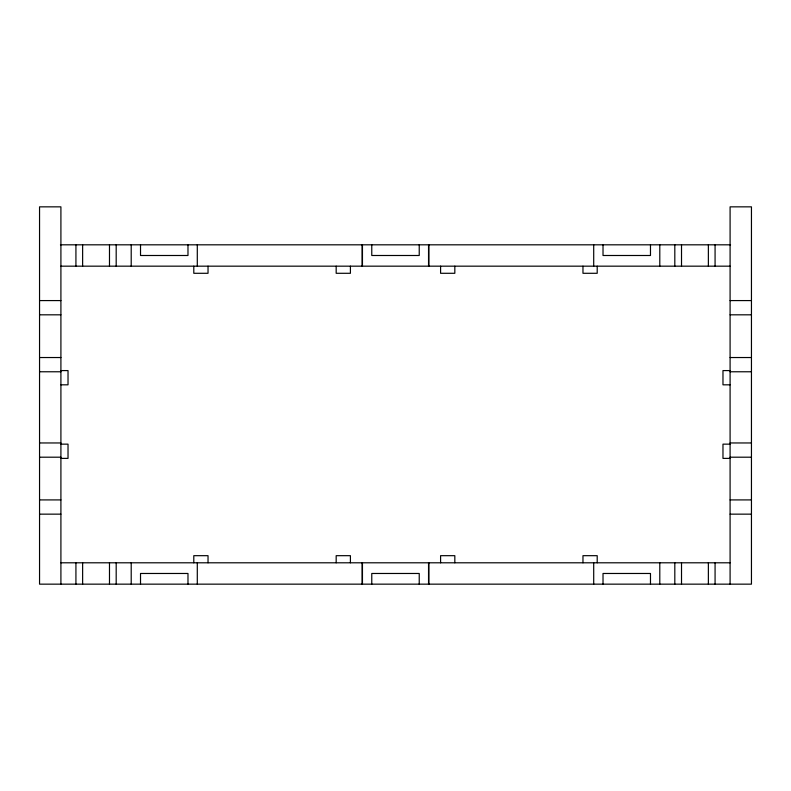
<?xml version="1.0" encoding="UTF-8"?>
<svg xmlns="http://www.w3.org/2000/svg" width="791" height="791" viewBox="0 0 791 791"><rect width="100%" height="100%" fill="white"/><g stroke="black" fill="none" stroke-linecap="round" stroke-linejoin="round"><path stroke-width="1.19" d="M60.452 244.815L730.548 244.815M60.907 266.171L730.093 266.171M39.55 300.58L60.907 300.58M730.093 300.58L751.45 300.58M39.55 314.818L60.907 314.818M730.093 314.818L751.45 314.818M39.55 357.532L60.907 357.532M730.093 357.532L751.45 357.532M60.907 370.584L68.026 370.584L68.026 384.822L60.907 384.822M730.093 370.584L722.974 370.584L722.974 384.822L730.093 384.822M39.55 371.77L60.907 371.77M730.093 371.77L751.45 371.77M39.55 442.96L60.907 442.96M730.093 442.96L751.45 442.96M60.907 444.147L68.026 444.147L68.026 458.385L60.907 458.385M730.093 444.147L722.974 444.147L722.974 458.385L730.093 458.385M39.55 457.198L60.907 457.198M730.093 457.198L751.45 457.198M39.55 499.912L60.907 499.912M730.093 499.912L751.45 499.912M39.55 514.15L60.907 514.15M730.093 514.15L751.45 514.15M60.907 562.797L730.093 562.797M730.093 584.154L730.093 206.846L751.45 206.846L751.45 584.154L39.55 584.154L39.55 206.846L60.907 206.846L60.907 584.154M715.074 244.815L715.074 266.171M715.074 562.797L715.074 584.154M708.37 244.815L708.37 266.171M708.37 562.797L708.37 584.154M681.516 244.815L681.516 266.171M681.516 562.797L681.516 584.154M674.812 244.815L674.812 266.171M674.812 562.797L674.812 584.154M659.793 244.815L659.793 266.171M659.793 562.797L659.793 584.154M650.479 244.815L650.479 255.493L603.019 255.493L603.019 244.815M650.479 584.154L650.479 573.475L603.019 573.475L603.019 584.154M597.205 266.171L597.205 273.291L582.967 273.291L582.967 266.171M597.205 562.797L597.205 555.678L582.967 555.678L582.967 562.797M593.705 244.815L593.705 266.171M593.705 562.797L593.705 584.154M454.825 266.171L454.825 273.291L440.587 273.291L440.587 266.171M454.825 562.797L454.825 555.678L440.587 555.678L440.587 562.797M428.841 244.815L428.841 266.171M428.841 562.797L428.841 584.154M428.544 244.815L428.544 266.171M428.544 562.797L428.544 584.154M419.23 244.815L419.23 255.493L371.77 255.493L371.77 244.815M419.23 584.154L419.23 573.475L371.77 573.475L371.77 584.154M362.456 244.815L362.456 266.171M362.456 562.797L362.456 584.154M362.159 244.815L362.159 266.171M362.159 562.797L362.159 584.154M350.413 266.171L350.413 273.291L336.175 273.291L336.175 266.171M350.413 562.797L350.413 555.678L336.175 555.678L336.175 562.797M208.033 266.171L208.033 273.291L193.795 273.291L193.795 266.171M208.033 562.797L208.033 555.678L193.795 555.678L193.795 562.797M197.295 244.815L197.295 266.171M197.295 562.797L197.295 584.154M187.981 244.815L187.981 255.493L140.521 255.493L140.521 244.815M187.981 584.154L187.981 573.475L140.521 573.475L140.521 584.154M131.207 244.815L131.207 266.171M131.207 562.797L131.207 584.154M116.188 244.815L116.188 266.171M116.188 562.797L116.188 584.154M109.484 244.815L109.484 266.171M109.484 562.797L109.484 584.154M82.63 244.815L82.63 266.171M82.63 562.797L82.63 584.154M75.926 244.815L75.926 266.171M75.926 562.797L75.926 584.154"/></g></svg>
